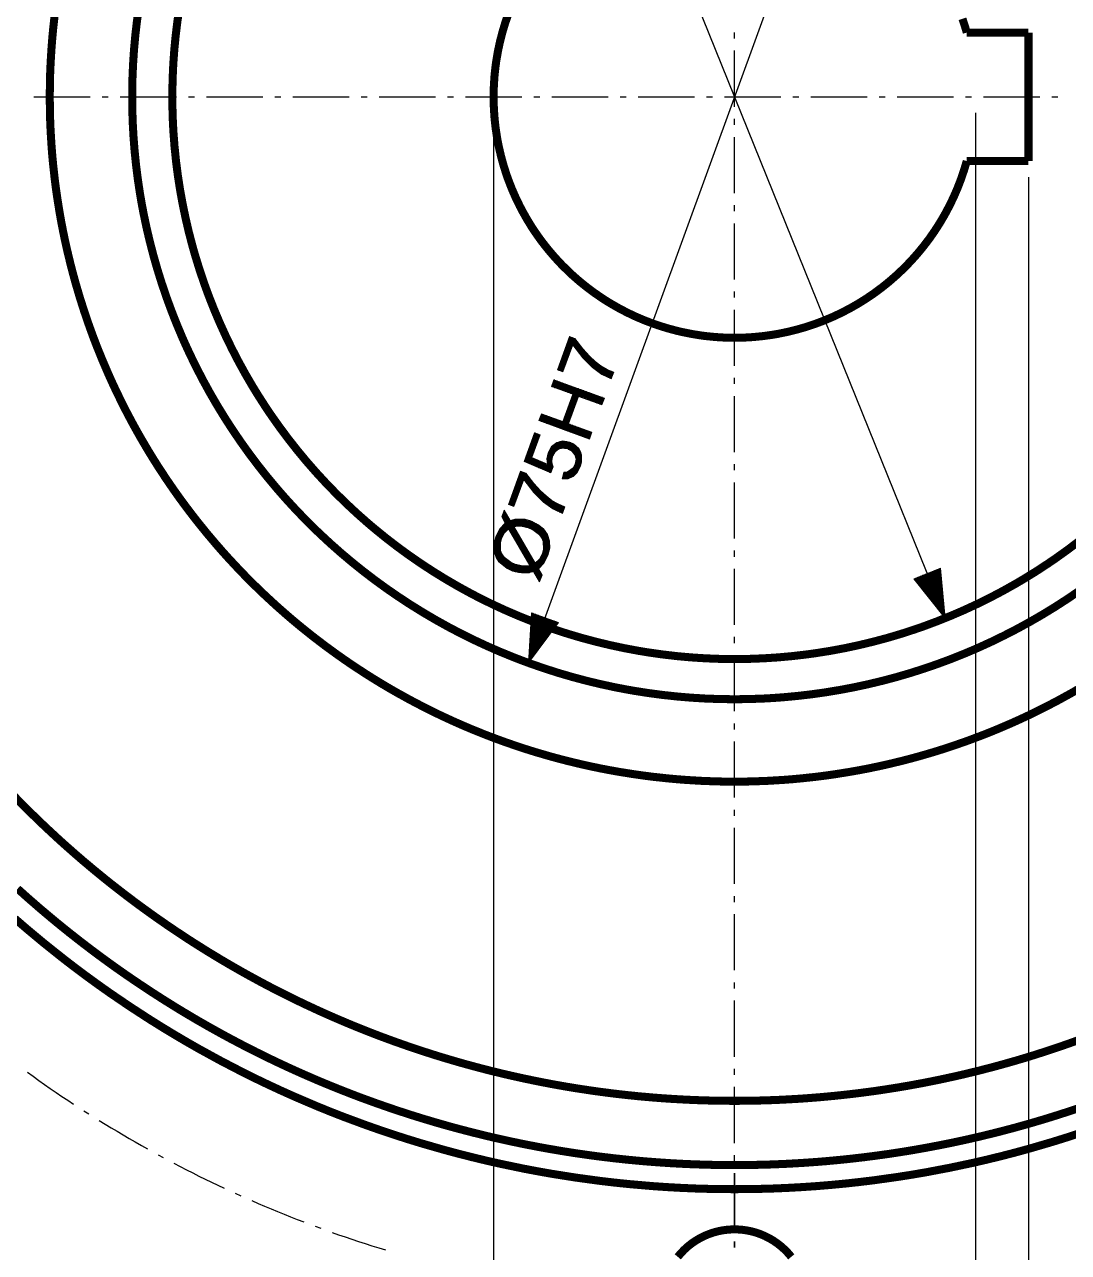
# Model space of a CAD drawing. Header units: millimetres. Extents: x 20 to 410, y 10 to 287.
# Drawn here: x 83.8 to 148.8, y 108.1 to 184.5 of the extents above; entities that cross this region are included whole.
import ezdxf

# ---------------------------------------------------------------- set-up
doc = ezdxf.new("R2010")
doc.units = ezdxf.units.MM
for name, color, linetype, lineweight in [('DUENN', 7, 'Continuous', 25), ('KANTEN', 7, 'Continuous', 50), ('MITTELLINIEN', 7, 'Continuous', 25), ('TEXT', 7, 'Continuous', 13)]:
    doc.layers.add(name, color=color, linetype=linetype, lineweight=lineweight)

msp = doc.modelspace()

# ---------------------------------------------------------------- linework, layer by layer
at = {"layer": 'DUENN', "lineweight": 13}
for p, q in [((140.751, 150.639), (140.825, 150.639)), ((139.164, 149.979), (140.886, 149.979)), ((139.213, 149.919), (140.891, 149.919)), ((139.261, 149.859), (140.897, 149.859)), ((139.266, 150.039), (140.88, 150.039)), ((139.414, 150.099), (140.875, 150.099)), ((139.563, 150.159), (140.869, 150.159)), ((139.711, 150.219), (140.864, 150.219)), ((139.86, 150.279), (140.858, 150.279)), ((140.008, 150.339), (140.852, 150.339)), ((140.157, 150.399), (140.847, 150.399)), ((140.305, 150.459), (140.841, 150.459)), ((140.454, 150.519), (140.836, 150.519)), ((140.602, 150.579), (140.83, 150.579)), ((139.309, 149.799), (140.902, 149.799)), ((139.357, 149.739), (140.908, 149.739)), ((139.405, 149.679), (140.914, 149.679)), ((139.453, 149.619), (140.919, 149.619)), ((139.501, 149.559), (140.925, 149.559)), ((139.549, 149.499), (140.93, 149.499)), ((139.597, 149.439), (140.936, 149.439)), ((139.645, 149.379), (140.941, 149.379)), ((139.693, 149.319), (140.947, 149.319)), ((139.741, 149.259), (140.953, 149.259)), ((139.789, 149.199), (140.958, 149.199)), ((139.837, 149.139), (140.964, 149.139)), ((139.886, 149.079), (140.969, 149.079)), ((139.934, 149.019), (140.975, 149.019)), ((139.982, 148.959), (140.98, 148.959)), ((140.03, 148.899), (140.986, 148.899)), ((140.078, 148.839), (140.992, 148.839)), ((140.126, 148.779), (140.997, 148.779)), ((140.174, 148.719), (141.003, 148.719)), ((140.222, 148.659), (141.008, 148.659)), ((140.27, 148.599), (141.014, 148.599)), ((140.318, 148.539), (141.019, 148.539)), ((140.366, 148.479), (141.025, 148.479)), ((140.414, 148.419), (141.031, 148.419)), ((140.462, 148.359), (141.036, 148.359)), ((140.51, 148.299), (141.042, 148.299)), ((115.335, 147.552), (116.28, 147.552)), ((115.339, 147.612), (116.115, 147.612)), ((115.342, 147.672), (115.95, 147.672)), ((115.346, 147.732), (115.786, 147.732)), ((115.349, 147.792), (115.621, 147.792)), ((115.352, 147.852), (115.456, 147.852)), ((140.558, 148.239), (141.047, 148.239)), ((140.607, 148.179), (141.053, 148.179)), ((140.655, 148.119), (141.058, 148.119)), ((140.703, 148.059), (141.064, 148.059)), ((140.751, 147.999), (141.069, 147.999)), ((140.799, 147.939), (141.075, 147.939)), ((140.847, 147.879), (141.081, 147.879)), ((140.895, 147.819), (141.086, 147.819)), ((140.943, 147.759), (141.092, 147.759)), ((140.991, 147.699), (141.097, 147.699)), ((141.039, 147.639), (141.103, 147.639)), ((141.087, 147.579), (141.108, 147.579)), ((115.29, 146.772), (116.672, 146.772)), ((115.294, 146.832), (116.717, 146.832)), ((115.297, 146.892), (116.762, 146.892)), ((115.301, 146.952), (116.807, 146.952)), ((115.304, 147.012), (116.851, 147.012)), ((115.307, 147.072), (116.896, 147.072)), ((115.311, 147.132), (116.941, 147.132)), ((115.314, 147.192), (116.985, 147.192)), ((115.318, 147.252), (117.03, 147.252)), ((115.321, 147.312), (116.94, 147.312)), ((115.325, 147.372), (116.775, 147.372)), ((115.328, 147.432), (116.61, 147.432)), ((115.332, 147.492), (116.445, 147.492)), ((115.249, 146.052), (116.136, 146.052)), ((115.252, 146.112), (116.18, 146.112)), ((115.256, 146.172), (116.225, 146.172)), ((115.259, 146.232), (116.27, 146.232)), ((115.262, 146.292), (116.315, 146.292)), ((115.266, 146.352), (116.359, 146.352)), ((115.269, 146.412), (116.404, 146.412)), ((115.273, 146.472), (116.449, 146.472)), ((115.276, 146.532), (116.494, 146.532)), ((115.28, 146.592), (116.538, 146.592)), ((115.283, 146.652), (116.583, 146.652)), ((115.287, 146.712), (116.628, 146.712)), ((115.204, 145.272), (115.554, 145.272)), ((115.207, 145.332), (115.599, 145.332)), ((115.211, 145.392), (115.644, 145.392)), ((115.214, 145.452), (115.689, 145.452)), ((115.217, 145.512), (115.733, 145.512)), ((115.221, 145.572), (115.778, 145.572)), ((115.224, 145.632), (115.823, 145.632)), ((115.228, 145.692), (115.867, 145.692)), ((115.231, 145.752), (115.912, 145.752)), ((115.235, 145.812), (115.957, 145.812)), ((115.238, 145.872), (116.002, 145.872)), ((115.242, 145.932), (116.046, 145.932)), ((115.245, 145.992), (116.091, 145.992)), ((115.176, 144.792), (115.197, 144.792)), ((115.179, 144.852), (115.241, 144.852)), ((115.183, 144.912), (115.286, 144.912)), ((115.186, 144.972), (115.331, 144.972)), ((115.19, 145.032), (115.375, 145.032)), ((115.193, 145.092), (115.42, 145.092)), ((115.197, 145.152), (115.465, 145.152)), ((115.2, 145.212), (115.51, 145.212))]:
    msp.add_line(p, q, dxfattribs=at)
at = {"layer": 'DUENN', "lineweight": 25}
for points in [[(140.826, 215.238), (115.174, 144.762)], [(114.889, 212.451), (141.111, 147.549)], [(113, 179), (113, 74)], [(113, 179), (113, 67)], [(143, 179), (143, 74)], [(146.3, 175), (146.3, 67)]]:
    msp.add_lwpolyline(points, dxfattribs=at)
at = {"layer": 'DUENN', "lineweight": 13}
for points in [[(141.111, 147.549), (139.153, 149.993), (140.822, 150.667), (141.111, 147.549)], [(115.174, 144.762), (115.355, 147.888), (117.046, 147.273), (115.174, 144.762)]]:
    msp.add_lwpolyline(points, close=True, dxfattribs=at)
at = {"layer": 'KANTEN', "lineweight": 50, "const_width": 0.5}
for points in [[(90.922, 185.607), (90.798, 184.715), (90.695, 183.82), (90.614, 182.924), (90.555, 182.025), (90.517, 181.125), (90.501, 180.225), (90.506, 179.325), (90.533, 178.425), (90.582, 177.526), (90.652, 176.628), (90.744, 175.732), (90.857, 174.839), (90.991, 173.948), (91.093, 173.357), (91.204, 172.767), (91.388, 171.886), (91.594, 171.009), (91.82, 170.137), (92.067, 169.272), (92.335, 168.412), (92.624, 167.559), (92.933, 166.713), (93.262, 165.875), (93.611, 165.045), (93.855, 164.496), (94.107, 163.952), (94.503, 163.143), (94.917, 162.343), (95.35, 161.554), (95.803, 160.775), (96.274, 160.008), (96.763, 159.252), (97.27, 158.508), (97.795, 157.776), (98.337, 157.058), (98.896, 156.352), (99.473, 155.66), (100.065, 154.982), (100.674, 154.319), (101.298, 153.67), (101.723, 153.246), (102.155, 152.829), (102.815, 152.216), (103.489, 151.619), (104.178, 151.039), (104.88, 150.475), (105.595, 149.929), (106.324, 149.399), (107.065, 148.888), (107.818, 148.394), (108.583, 147.919), (109.358, 147.462), (110.145, 147.023), (110.942, 146.604), (111.749, 146.204), (112.565, 145.824), (113.39, 145.463), (114.223, 145.122), (114.783, 144.906), (115.347, 144.699), (116.198, 144.406), (117.056, 144.132), (117.92, 143.88), (118.79, 143.648), (119.666, 143.438), (120.546, 143.248), (121.135, 143.134), (121.726, 143.028), (122.616, 142.889), (123.509, 142.77), (124.404, 142.673), (125.301, 142.597), (126.2, 142.543), (127.1, 142.511), (128, 142.5), (128.9, 142.511), (129.8, 142.543), (130.4, 142.577), (130.998, 142.62), (131.895, 142.703), (132.789, 142.807), (133.681, 142.933), (134.569, 143.08), (135.454, 143.248), (136.334, 143.438), (137.21, 143.648), (138.08, 143.88), (138.944, 144.132), (139.802, 144.406), (140.653, 144.699), (141.497, 145.013), (142.333, 145.347), (143.161, 145.701), (143.98, 146.075), (144.79, 146.469), (145.59, 146.882), (146.381, 147.314), (147.16, 147.764), (147.929, 148.234), (148.685, 148.721), (149.431, 149.227)], [(93.451, 185.601), (93.318, 184.711), (93.209, 183.818), (93.122, 182.922), (93.059, 182.024), (93.018, 181.125), (93.001, 180.225), (93.007, 179.325), (93.035, 178.425), (93.068, 177.826), (93.135, 176.929), (93.226, 176.033), (93.339, 175.14), (93.475, 174.251), (93.635, 173.365), (93.817, 172.484), (94.021, 171.607), (94.248, 170.736), (94.412, 170.159), (94.676, 169.299), (94.962, 168.445), (95.27, 167.6), (95.6, 166.762), (95.951, 165.933), (96.323, 165.114), (96.717, 164.304), (97.131, 163.505), (97.565, 162.717), (98.019, 161.94), (98.333, 161.429), (98.821, 160.672), (99.156, 160.175), (99.676, 159.44), (100.214, 158.718), (100.77, 158.011), (101.344, 157.318), (101.936, 156.64), (102.546, 155.978), (103.172, 155.331), (103.814, 154.701), (104.473, 154.087), (105.147, 153.491), (105.605, 153.103), (106.304, 152.536), (107.017, 151.987), (107.744, 151.457), (108.485, 150.946), (109.238, 150.453), (110.004, 149.981), (110.782, 149.528), (111.571, 149.095), (112.104, 148.818), (112.911, 148.42), (113.728, 148.042), (114.554, 147.686), (115.389, 147.351), (116.233, 147.037), (117.085, 146.746), (117.656, 146.563), (118.519, 146.308), (119.389, 146.076), (120.264, 145.866), (121.144, 145.678), (122.029, 145.513), (122.621, 145.416), (123.512, 145.289), (124.406, 145.185), (125.303, 145.104), (126.201, 145.046), (127.1, 145.012), (128, 145), (128.9, 145.012), (129.799, 145.046), (130.697, 145.104), (131.594, 145.185), (132.488, 145.289), (133.082, 145.371), (133.971, 145.513), (134.856, 145.678), (135.736, 145.866), (136.611, 146.076), (137.481, 146.308), (138.344, 146.563), (139.2, 146.84), (139.767, 147.037), (140.611, 147.351), (141.446, 147.686), (142.272, 148.042), (143.089, 148.42), (143.896, 148.818), (144.693, 149.237), (145.478, 149.677), (145.996, 149.981), (146.762, 150.453), (147.515, 150.946), (148.01, 151.284), (148.742, 151.808), (149.46, 152.351)], [(85.675, 185.093), (85.577, 184.197), (85.522, 183.599), (85.476, 183), (85.422, 182.101), (85.396, 181.501), (85.38, 180.901), (85.37, 180), (85.38, 179.099), (85.396, 178.499), (85.422, 177.899), (85.476, 177), (85.522, 176.401), (85.577, 175.803), (85.675, 174.907), (85.751, 174.312), (85.836, 173.717), (85.978, 172.827), (86.083, 172.236), (86.196, 171.646), (86.318, 171.058), (86.448, 170.472), (86.659, 169.596), (86.81, 169.015), (86.968, 168.436), (87.222, 167.571), (87.494, 166.712), (87.685, 166.143), (87.884, 165.577), (88.091, 165.013), (88.306, 164.452), (88.644, 163.617), (88.999, 162.789), (89.245, 162.241), (89.499, 161.697), (89.894, 160.888), (90.167, 160.353), (90.448, 159.822), (90.736, 159.295), (91.031, 158.772), (91.488, 157.995), (91.802, 157.483), (92.123, 156.975), (92.617, 156.222), (93.127, 155.48), (93.476, 154.991), (93.832, 154.507), (94.195, 154.029), (94.564, 153.555), (95.13, 152.854), (95.711, 152.166), (96.106, 151.714), (96.508, 151.267), (97.122, 150.608), (97.539, 150.176), (97.962, 149.75), (98.392, 149.33), (98.827, 148.916), (99.49, 148.306), (100.166, 147.711), (100.624, 147.322), (101.087, 146.94), (101.791, 146.378), (102.507, 145.832), (103.235, 145.301), (103.726, 144.956), (104.222, 144.617), (104.975, 144.123), (105.483, 143.802), (105.995, 143.488), (106.512, 143.182), (107.033, 142.883), (107.822, 142.448), (108.62, 142.03), (109.156, 141.761), (109.697, 141.499), (110.515, 141.121), (111.064, 140.879), (111.617, 140.644), (112.452, 140.306), (113.013, 140.091), (113.577, 139.884), (114.427, 139.588), (114.998, 139.401), (115.571, 139.222), (116.436, 138.968), (117.015, 138.81), (117.596, 138.659), (118.472, 138.448), (119.058, 138.318), (119.646, 138.196), (120.236, 138.083), (120.827, 137.978), (121.717, 137.836), (122.312, 137.751), (122.907, 137.675), (123.803, 137.577), (124.401, 137.522), (125, 137.476), (125.899, 137.422), (126.799, 137.387), (127.399, 137.374), (128, 137.37), (128.601, 137.374), (129.201, 137.387), (130.101, 137.422), (131, 137.476), (131.599, 137.522), (132.197, 137.577), (133.093, 137.675), (133.688, 137.751), (134.283, 137.836), (135.173, 137.978), (135.764, 138.083), (136.354, 138.196), (136.942, 138.318), (137.528, 138.448), (138.404, 138.659), (138.985, 138.81), (139.564, 138.968), (140.429, 139.222), (141.002, 139.401), (141.573, 139.588), (142.423, 139.884), (143.268, 140.198), (143.827, 140.417), (144.383, 140.644), (145.211, 140.999), (145.759, 141.245), (146.303, 141.499), (146.844, 141.761), (147.38, 142.03), (148.178, 142.448), (148.967, 142.883), (149.488, 143.182)], [(113.911, 185.147), (113.716, 184.579), (113.544, 184.004), (113.396, 183.423), (113.27, 182.835), (113.169, 182.244), (113.127, 181.947), (113.061, 181.35), (113.019, 180.751), (113.001, 180.151), (113.001, 179.851), (113.019, 179.251), (113.061, 178.652), (113.127, 178.055), (113.216, 177.462), (113.27, 177.167), (113.33, 176.872), (113.467, 176.288), (113.627, 175.709), (113.81, 175.138), (113.91, 174.855), (114.127, 174.295), (114.367, 173.745), (114.628, 173.204), (114.766, 172.938), (115.06, 172.414), (115.373, 171.902), (115.538, 171.651), (115.882, 171.159), (116.061, 170.919), (116.434, 170.448), (116.826, 169.993), (117.235, 169.554), (117.662, 169.132), (117.881, 168.927), (118.332, 168.531), (118.799, 168.153), (119.28, 167.795), (119.776, 167.456), (120.028, 167.294), (120.284, 167.137), (120.805, 166.838), (121.337, 166.561), (121.88, 166.305), (122.433, 166.071), (122.995, 165.86), (123.279, 165.762), (123.852, 165.585), (124.433, 165.43), (124.725, 165.362), (125.313, 165.243), (125.906, 165.147), (126.203, 165.108), (126.801, 165.048), (127.4, 165.012), (128, 165)], [(142.457, 184), (142.374, 184.288), (142.191, 184.86)], [(142.457, 184), (144.378, 184), (146.3, 184)], [(146.3, 184), (146.3, 180), (146.3, 176)], [(128, 165), (128.6, 165.012), (129.2, 165.048), (129.797, 165.108), (130.391, 165.192), (130.687, 165.243), (131.276, 165.362), (131.859, 165.505), (132.436, 165.671), (133.006, 165.86), (133.567, 166.071), (134.12, 166.305), (134.663, 166.561), (135.196, 166.839), (135.717, 167.137), (136.225, 167.456), (136.721, 167.795), (137.202, 168.154), (137.669, 168.532), (138.12, 168.928), (138.555, 169.342), (138.973, 169.773), (139.373, 170.22), (139.755, 170.683), (140.119, 171.161), (140.463, 171.653), (140.787, 172.158), (141.09, 172.676), (141.373, 173.206), (141.634, 173.746), (141.874, 174.297), (142.091, 174.857), (142.285, 175.425), (142.457, 176)], [(142.457, 176), (144.378, 176), (146.3, 176)], [(83.069, 136.555), (83.7, 135.912), (84.125, 135.489), (84.771, 134.861), (85.207, 134.448), (85.868, 133.836), (86.313, 133.433), (86.989, 132.837), (87.444, 132.445), (88.133, 131.866), (88.831, 131.296), (89.301, 130.922), (90.012, 130.37), (90.731, 129.827), (91.215, 129.472), (91.947, 128.947), (92.686, 128.433), (93.183, 128.096), (93.935, 127.599), (94.44, 127.275), (95.203, 126.796), (95.973, 126.329), (96.49, 126.024), (97.271, 125.576), (97.796, 125.283), (98.587, 124.853), (99.119, 124.573), (99.92, 124.163), (100.728, 123.764), (101.269, 123.505), (102.086, 123.125), (102.634, 122.879), (103.184, 122.638), (104.013, 122.286), (104.569, 122.059), (105.406, 121.727), (105.967, 121.512), (106.812, 121.201), (107.661, 120.902), (108.515, 120.615), (109.373, 120.34), (109.947, 120.164), (110.811, 119.91), (111.389, 119.748), (112.259, 119.515), (112.841, 119.366), (113.716, 119.154), (114.302, 119.02), (114.888, 118.891), (115.77, 118.708), (116.655, 118.538), (117.541, 118.381), (118.134, 118.284), (119.024, 118.148), (119.619, 118.064), (120.512, 117.95), (121.109, 117.881), (122.005, 117.788), (122.902, 117.708), (123.5, 117.662), (124.1, 117.622), (124.999, 117.572), (125.599, 117.546), (126.499, 117.518), (127.4, 117.503), (128, 117.5), (128.6, 117.503), (129.501, 117.518), (130.401, 117.546), (131.001, 117.572), (131.9, 117.622), (132.5, 117.662), (133.397, 117.733), (134.294, 117.818), (135.19, 117.915), (135.786, 117.987), (136.678, 118.105), (137.273, 118.192), (138.162, 118.332), (138.754, 118.432), (139.641, 118.594), (140.23, 118.708), (140.818, 118.829), (141.698, 119.02), (142.284, 119.154), (143.159, 119.366), (144.031, 119.591), (144.611, 119.748), (145.477, 119.993), (146.053, 120.164), (146.627, 120.34), (147.485, 120.615), (148.339, 120.902), (148.905, 121.1), (149.752, 121.407)], [(83.369, 130.702), (84.041, 130.102), (84.72, 129.511), (85.408, 128.93), (85.871, 128.547), (86.571, 127.981), (87.28, 127.425), (87.995, 126.879), (88.476, 126.52), (89.204, 125.989), (89.693, 125.641), (90.186, 125.298), (90.93, 124.791), (91.681, 124.294), (92.439, 123.807), (93.203, 123.331), (93.716, 123.019), (94.49, 122.56), (95.271, 122.111), (96.058, 121.674), (96.586, 121.388), (97.383, 120.968), (98.185, 120.558), (98.722, 120.292), (99.534, 119.901), (100.35, 119.521), (101.172, 119.152), (101.998, 118.794), (102.552, 118.562), (103.386, 118.223), (104.225, 117.895), (104.786, 117.683), (105.632, 117.375), (106.482, 117.078), (107.051, 116.886), (107.908, 116.608), (108.481, 116.429), (109.343, 116.171), (110.209, 115.924), (110.789, 115.766), (111.66, 115.539), (112.534, 115.323), (113.119, 115.186), (113.998, 114.991), (114.879, 114.807), (115.763, 114.636), (116.354, 114.528), (117.241, 114.376), (118.131, 114.236), (119.022, 114.109), (119.618, 114.03), (120.512, 113.923), (121.407, 113.828), (122.304, 113.744), (123.202, 113.673), (124.1, 113.614), (124.7, 113.582), (125.299, 113.555), (126.199, 113.524), (127.1, 113.506), (128, 113.5), (128.9, 113.506), (129.801, 113.524), (130.401, 113.543), (131.3, 113.582), (132.2, 113.633), (133.098, 113.696), (133.696, 113.744), (134.593, 113.828), (135.19, 113.89), (136.084, 113.993), (136.68, 114.069), (137.572, 114.192), (138.462, 114.328), (139.055, 114.425), (139.942, 114.581), (140.826, 114.749), (141.415, 114.867), (142.296, 115.055), (143.174, 115.254), (144.049, 115.466), (144.631, 115.613), (145.501, 115.844), (146.368, 116.087), (147.232, 116.342), (147.806, 116.518), (148.664, 116.792), (149.518, 117.078)], [(83.202, 128.842), (83.883, 128.253), (85.035, 127.293), (86.209, 126.358), (86.922, 125.809), (87.643, 125.27), (88.371, 124.741), (89.106, 124.221), (90.346, 123.377), (91.604, 122.56), (92.368, 122.083), (93.138, 121.617), (93.913, 121.16), (94.695, 120.714), (96.011, 119.994), (97.343, 119.303), (98.149, 118.902), (98.96, 118.513), (99.777, 118.134), (100.598, 117.766), (101.978, 117.176), (102.811, 116.837), (103.65, 116.509), (105.056, 115.988), (105.906, 115.69), (106.759, 115.403), (107.616, 115.127), (108.476, 114.863), (109.918, 114.448), (110.787, 114.215), (111.659, 113.993), (112.534, 113.782), (113.412, 113.583), (114.881, 113.277), (115.765, 113.11), (116.652, 112.954), (118.134, 112.72), (119.62, 112.518), (120.514, 112.413), (121.409, 112.32), (122.904, 112.191), (123.802, 112.13), (124.701, 112.08), (125.6, 112.042), (126.5, 112.017), (128, 112), (129.5, 112.017), (130.4, 112.042), (131.299, 112.08), (132.198, 112.13), (133.096, 112.191), (133.993, 112.265), (134.889, 112.35), (135.784, 112.447), (136.677, 112.556), (138.163, 112.764), (139.052, 112.904), (139.939, 113.056), (141.413, 113.336), (142.881, 113.648), (143.758, 113.851), (144.632, 114.065), (145.503, 114.291), (146.371, 114.529), (147.811, 114.95), (148.67, 115.218), (149.526, 115.497)], [(131.532, 107.789), (131.337, 108.019), (131.128, 108.235), (130.905, 108.436), (130.669, 108.623), (130.421, 108.793), (130.163, 108.946), (129.894, 109.082), (129.617, 109.199), (129.333, 109.298), (129.043, 109.377), (128.748, 109.437), (128.45, 109.477), (128.15, 109.497), (127.85, 109.497), (127.55, 109.477), (127.252, 109.437), (126.957, 109.377), (126.667, 109.298), (126.383, 109.199), (126.106, 109.082), (125.837, 108.946), (125.579, 108.793), (125.331, 108.623), (125.095, 108.436), (124.872, 108.235), (124.663, 108.019), (124.468, 107.789)]]:
    msp.add_lwpolyline(points, dxfattribs=at)
at = {"layer": 'MITTELLINIEN', "lineweight": 25}
for points in [[(128, 183.625), (128, 184)], [(128, 179.375), (128, 179.812), (128, 180.25), (128, 180.688), (128, 181.125), (128, 181.562), (128, 182), (128, 182.438), (128, 182.875)], [(84.375, 180), (84.812, 180), (85.25, 180), (85.688, 180), (86.125, 180), (86.562, 180), (87, 180), (87.438, 180), (87.875, 180)], [(88.625, 180), (89, 180)], [(89.75, 180), (90.188, 180), (90.625, 180), (91.062, 180), (91.5, 180), (91.938, 180), (92.375, 180), (92.812, 180), (93.25, 180)], [(94, 180), (94.375, 180)], [(95.125, 180), (95.562, 180), (96, 180), (96.438, 180), (96.875, 180), (97.312, 180), (97.75, 180), (98.188, 180), (98.625, 180)], [(99.375, 180), (99.75, 180)], [(100.5, 180), (100.938, 180), (101.375, 180), (101.812, 180), (102.25, 180), (102.688, 180), (103.125, 180), (103.562, 180), (104, 180)], [(104.75, 180), (105.125, 180)], [(105.875, 180), (106.312, 180), (106.75, 180), (107.188, 180), (107.625, 180), (108.062, 180), (108.5, 180), (108.938, 180), (109.375, 180)], [(110.125, 180), (110.5, 180)], [(111.25, 180), (111.688, 180), (112.125, 180), (112.562, 180), (113, 180), (113.438, 180), (113.875, 180), (114.312, 180), (114.75, 180)], [(115.5, 180), (115.875, 180)], [(116.625, 180), (117.062, 180), (117.5, 180), (117.938, 180), (118.375, 180), (118.812, 180), (119.25, 180), (119.688, 180), (120.125, 180)], [(120.875, 180), (121.25, 180)], [(122, 180), (122.438, 180), (122.875, 180), (123.312, 180), (123.75, 180), (124.188, 180), (124.625, 180), (125.062, 180), (125.5, 180)], [(126.25, 180), (126.625, 180)], [(127.375, 180), (127.812, 180), (128.25, 180), (128.688, 180), (129.125, 180), (129.562, 180), (130, 180), (130.438, 180), (130.875, 180)], [(131.625, 180), (132, 180)], [(132.75, 180), (133.188, 180), (133.625, 180), (134.062, 180), (134.5, 180), (134.938, 180), (135.375, 180), (135.812, 180), (136.25, 180)], [(137, 180), (137.375, 180)], [(138.125, 180), (138.562, 180), (139, 180), (139.438, 180), (139.875, 180), (140.312, 180), (140.75, 180), (141.188, 180), (141.625, 180)], [(142.375, 180), (142.75, 180)], [(143.5, 180), (143.938, 180), (144.375, 180), (144.812, 180), (145.25, 180), (145.688, 180), (146.125, 180), (146.562, 180), (147, 180)], [(147.75, 180), (148.125, 180)], [(128, 178.25), (128, 178.625)], [(128, 174), (128, 174.438), (128, 174.875), (128, 175.312), (128, 175.75), (128, 176.188), (128, 176.625), (128, 177.062), (128, 177.5)], [(128, 172.875), (128, 173.25)], [(128, 168.625), (128, 169.062), (128, 169.5), (128, 169.938), (128, 170.375), (128, 170.812), (128, 171.25), (128, 171.688), (128, 172.125)], [(128, 167.5), (128, 167.875)], [(128, 163.25), (128, 163.688), (128, 164.125), (128, 164.562), (128, 165), (128, 165.438), (128, 165.875), (128, 166.312), (128, 166.75)], [(128, 162.125), (128, 162.5)], [(128, 157.875), (128, 158.312), (128, 158.75), (128, 159.188), (128, 159.625), (128, 160.062), (128, 160.5), (128, 160.938), (128, 161.375)], [(128, 156.75), (128, 157.125)], [(128, 152.5), (128, 152.938), (128, 153.375), (128, 153.812), (128, 154.25), (128, 154.688), (128, 155.125), (128, 155.562), (128, 156)], [(128, 151.375), (128, 151.75)], [(128, 147.125), (128, 147.562), (128, 148), (128, 148.438), (128, 148.875), (128, 149.312), (128, 149.75), (128, 150.188), (128, 150.625)], [(128, 146), (128, 146.375)], [(128, 141.75), (128, 142.188), (128, 142.625), (128, 143.062), (128, 143.5), (128, 143.938), (128, 144.375), (128, 144.812), (128, 145.25)], [(128, 140.625), (128, 141)], [(128, 136.375), (128, 136.812), (128, 137.25), (128, 137.688), (128, 138.125), (128, 138.562), (128, 139), (128, 139.438), (128, 139.875)], [(128, 135.25), (128, 135.625)], [(128, 131), (128, 131.438), (128, 131.875), (128, 132.312), (128, 132.75), (128, 133.188), (128, 133.625), (128, 134.062), (128, 134.5)], [(128, 129.875), (128, 130.25)], [(128, 125.625), (128, 126.062), (128, 126.5), (128, 126.938), (128, 127.375), (128, 127.812), (128, 128.25), (128, 128.688), (128, 129.125)], [(128, 124.5), (128, 124.875)], [(128, 120.25), (128, 120.688), (128, 121.125), (128, 121.562), (128, 122), (128, 122.438), (128, 122.875), (128, 123.312), (128, 123.75)], [(83.976, 119.283), (84.331, 119.026), (84.687, 118.772), (85.046, 118.522), (85.404, 118.271), (85.766, 118.024), (86.128, 117.779), (86.491, 117.534), (86.857, 117.295)], [(128, 119.125), (128, 119.5)], [(128, 114.875), (128, 115.312), (128, 115.75), (128, 116.188), (128, 116.625), (128, 117.062), (128, 117.5), (128, 117.938), (128, 118.375)], [(87.485, 116.885), (87.802, 116.685)], [(88.436, 116.285), (88.809, 116.056), (89.183, 115.829), (89.557, 115.602), (89.934, 115.381), (90.312, 115.159), (90.69, 114.94), (91.071, 114.724), (91.452, 114.509)], [(92.109, 114.148), (92.438, 113.968)], [(128, 113.75), (128, 114.125)], [(93.101, 113.617), (93.488, 113.413), (93.878, 113.214), (94.268, 113.016), (94.658, 112.819), (95.052, 112.627), (95.445, 112.436), (95.839, 112.246), (96.236, 112.061)], [(128, 109.5), (128, 109.938), (128, 110.375), (128, 110.812), (128, 111.25), (128, 111.688), (128, 112.125), (128, 112.562), (128, 113)], [(128, 113), (128, 112.5), (128, 112), (128, 111.5), (128, 111), (128, 110.5), (128, 110), (128, 109.5)], [(96.916, 111.746), (97.258, 111.592)], [(97.943, 111.287), (98.345, 111.114), (98.747, 110.942), (99.151, 110.772), (99.555, 110.606), (99.96, 110.44), (100.367, 110.278), (100.774, 110.118), (101.181, 109.959)], [(101.884, 109.696), (102.235, 109.565)], [(102.941, 109.312), (103.353, 109.165), (103.768, 109.025), (104.182, 108.884), (104.597, 108.746), (105.013, 108.612), (105.43, 108.478), (105.848, 108.348), (106.266, 108.22)], [(128, 108.375), (128, 108.75)], [(128, 108.75), (128, 108.375)]]:
    msp.add_lwpolyline(points, dxfattribs=at)
at = {"layer": 'TEXT', "lineweight": 13}
for p, q in [((117.47, 164.355), (117.856, 164.355)), ((117.492, 164.415), (117.878, 164.415)), ((117.513, 164.475), (117.9, 164.475)), ((117.535, 164.535), (117.922, 164.535)), ((117.557, 164.595), (118.341, 164.595)), ((117.579, 164.655), (118.295, 164.655)), ((117.601, 164.715), (118.248, 164.715)), ((117.623, 164.775), (118.201, 164.775)), ((117.645, 164.835), (118.154, 164.835)), ((117.666, 164.895), (118.107, 164.895)), ((117.688, 164.955), (118.061, 164.955)), ((117.71, 165.015), (117.903, 165.015)), ((117.732, 165.075), (117.738, 165.075)), ((117.955, 164.535), (118.388, 164.535)), ((118.002, 164.475), (118.435, 164.475)), ((118.049, 164.415), (118.482, 164.415)), ((118.096, 164.355), (118.528, 164.355)), ((117.208, 163.635), (117.594, 163.635)), ((117.23, 163.695), (117.616, 163.695)), ((117.251, 163.755), (117.638, 163.755)), ((117.273, 163.815), (117.66, 163.815)), ((117.295, 163.875), (117.681, 163.875)), ((117.317, 163.935), (117.703, 163.935)), ((117.339, 163.995), (117.725, 163.995)), ((117.361, 164.055), (117.747, 164.055)), ((117.382, 164.115), (117.769, 164.115)), ((117.404, 164.175), (117.791, 164.175)), ((117.426, 164.235), (117.812, 164.235)), ((117.448, 164.295), (117.834, 164.295)), ((118.142, 164.295), (118.577, 164.295)), ((118.189, 164.235), (118.63, 164.235)), ((118.236, 164.175), (118.683, 164.175)), ((118.282, 164.115), (118.736, 164.115)), ((118.329, 164.055), (118.789, 164.055)), ((118.376, 163.995), (118.842, 163.995)), ((118.423, 163.935), (118.895, 163.935)), ((118.469, 163.875), (118.948, 163.875)), ((118.516, 163.815), (119.01, 163.815)), ((118.563, 163.755), (119.075, 163.755)), ((118.622, 163.695), (119.14, 163.695)), ((118.681, 163.635), (119.205, 163.635)), ((116.989, 163.035), (117.376, 163.035)), ((117.011, 163.095), (117.398, 163.095)), ((117.033, 163.155), (117.419, 163.155)), ((117.045, 162.975), (117.354, 162.975)), ((117.055, 163.215), (117.441, 163.215)), ((117.077, 163.275), (117.463, 163.275)), ((117.099, 163.335), (117.485, 163.335)), ((117.12, 163.395), (117.507, 163.395)), ((117.142, 163.455), (117.529, 163.455)), ((117.164, 163.515), (117.55, 163.515)), ((117.186, 163.575), (117.572, 163.575)), ((117.21, 162.915), (117.332, 162.915)), ((118.74, 163.575), (119.27, 163.575)), ((118.799, 163.515), (119.339, 163.515)), ((118.858, 163.455), (119.419, 163.455)), ((118.917, 163.395), (119.499, 163.395)), ((118.976, 163.335), (119.579, 163.335)), ((119.035, 163.275), (119.659, 163.275)), ((119.094, 163.215), (119.757, 163.215)), ((119.153, 163.155), (119.86, 163.155)), ((119.234, 163.095), (119.963, 163.095)), ((119.315, 163.035), (120.066, 163.035)), ((119.396, 162.975), (120.205, 162.975)), ((119.478, 162.915), (120.345, 162.915)), ((119.559, 162.855), (120.483, 162.855)), ((116.64, 162.075), (117.63, 162.075)), ((116.662, 162.135), (117.465, 162.135)), ((116.684, 162.195), (117.3, 162.195)), ((116.705, 162.255), (117.136, 162.255)), ((116.727, 162.315), (116.971, 162.315)), ((116.749, 162.375), (116.806, 162.375)), ((119.641, 162.795), (120.461, 162.795)), ((119.722, 162.735), (120.439, 162.735)), ((119.839, 162.675), (120.417, 162.675)), ((119.962, 162.615), (120.395, 162.615)), ((120.086, 162.555), (120.374, 162.555)), ((120.21, 162.495), (120.352, 162.495)), ((116.618, 162.015), (117.795, 162.015)), ((116.634, 161.955), (117.96, 161.955)), ((116.799, 161.895), (118.125, 161.895)), ((116.964, 161.835), (118.29, 161.835)), ((117.129, 161.775), (118.454, 161.775)), ((117.293, 161.715), (118.619, 161.715)), ((117.458, 161.655), (118.784, 161.655)), ((117.623, 161.595), (118.949, 161.595)), ((117.788, 161.535), (119.114, 161.535)), ((117.861, 161.295), (118.265, 161.295)), ((117.883, 161.355), (119.608, 161.355)), ((117.905, 161.415), (119.444, 161.415)), ((117.927, 161.475), (119.279, 161.475)), ((118.447, 161.295), (119.773, 161.295)), ((117.599, 160.575), (118.003, 160.575)), ((117.621, 160.635), (118.025, 160.635)), ((117.643, 160.695), (118.047, 160.695)), ((117.665, 160.755), (118.069, 160.755)), ((117.686, 160.815), (118.091, 160.815)), ((117.708, 160.875), (118.112, 160.875)), ((117.73, 160.935), (118.134, 160.935)), ((117.752, 160.995), (118.156, 160.995)), ((117.774, 161.055), (118.178, 161.055)), ((117.796, 161.115), (118.2, 161.115)), ((117.817, 161.175), (118.222, 161.175)), ((117.839, 161.235), (118.243, 161.235)), ((118.612, 161.235), (119.893, 161.235)), ((118.777, 161.175), (119.871, 161.175)), ((118.942, 161.115), (119.849, 161.115)), ((119.107, 161.055), (119.828, 161.055)), ((119.272, 160.995), (119.806, 160.995)), ((119.437, 160.935), (119.784, 160.935)), ((119.601, 160.875), (119.762, 160.875)), ((115.832, 159.855), (117.116, 159.855)), ((115.854, 159.915), (116.951, 159.915)), ((115.876, 159.975), (116.786, 159.975)), ((115.897, 160.035), (116.622, 160.035)), ((115.919, 160.095), (116.457, 160.095)), ((115.941, 160.155), (116.292, 160.155)), ((115.955, 159.795), (117.281, 159.795)), ((115.963, 160.215), (116.127, 160.215)), ((117.315, 159.795), (117.719, 159.795)), ((117.337, 159.855), (117.741, 159.855)), ((117.359, 159.915), (117.763, 159.915)), ((117.381, 159.975), (117.785, 159.975)), ((117.402, 160.035), (117.807, 160.035)), ((117.424, 160.095), (117.828, 160.095)), ((117.446, 160.155), (117.85, 160.155)), ((117.468, 160.215), (117.872, 160.215)), ((117.49, 160.275), (117.894, 160.275)), ((117.512, 160.335), (117.916, 160.335)), ((117.534, 160.395), (117.938, 160.395)), ((117.555, 160.455), (117.96, 160.455)), ((117.577, 160.515), (117.981, 160.515)), ((115.526, 159.015), (115.766, 159.015)), ((115.548, 159.075), (115.602, 159.075)), ((116.12, 159.735), (117.697, 159.735)), ((116.285, 159.675), (117.676, 159.675)), ((116.45, 159.615), (117.776, 159.615)), ((116.615, 159.555), (117.94, 159.555)), ((116.779, 159.495), (118.105, 159.495)), ((116.944, 159.435), (118.27, 159.435)), ((117.109, 159.375), (118.435, 159.375)), ((117.274, 159.315), (118.6, 159.315)), ((117.439, 159.255), (118.765, 159.255)), ((117.604, 159.195), (118.929, 159.195)), ((117.769, 159.135), (119.094, 159.135)), ((117.933, 159.075), (119.107, 159.075)), ((118.098, 159.015), (119.085, 159.015)), ((115.242, 158.235), (115.629, 158.235)), ((115.264, 158.295), (115.651, 158.295)), ((115.286, 158.355), (115.672, 158.355)), ((115.308, 158.415), (115.694, 158.415)), ((115.33, 158.475), (115.716, 158.475)), ((115.351, 158.535), (115.738, 158.535)), ((115.373, 158.595), (115.76, 158.595)), ((115.395, 158.655), (115.782, 158.655)), ((115.417, 158.715), (115.803, 158.715)), ((115.439, 158.775), (115.825, 158.775)), ((115.461, 158.835), (115.847, 158.835)), ((115.483, 158.895), (115.869, 158.895)), ((115.504, 158.955), (115.891, 158.955)), ((116.607, 158.235), (118.161, 158.235)), ((116.682, 158.295), (118.091, 158.295)), ((116.76, 158.355), (118.021, 158.355)), ((116.837, 158.415), (117.936, 158.415)), ((116.915, 158.475), (117.805, 158.475)), ((117.132, 158.535), (117.569, 158.535)), ((118.263, 158.955), (119.063, 158.955)), ((118.428, 158.895), (119.041, 158.895)), ((118.593, 158.835), (119.02, 158.835)), ((118.758, 158.775), (118.998, 158.775)), ((118.922, 158.715), (118.976, 158.715)), ((114.98, 157.515), (115.454, 157.515)), ((115.002, 157.575), (115.388, 157.575)), ((115.024, 157.635), (115.41, 157.635)), ((115.046, 157.695), (115.432, 157.695)), ((115.068, 157.755), (115.454, 157.755)), ((115.089, 157.815), (115.476, 157.815)), ((115.111, 157.875), (115.498, 157.875)), ((115.133, 157.935), (115.519, 157.935)), ((115.155, 157.995), (115.541, 157.995)), ((115.177, 158.055), (115.563, 158.055)), ((115.199, 158.115), (115.585, 158.115)), ((115.22, 158.175), (115.607, 158.175)), ((116.319, 157.515), (116.651, 157.515)), ((116.332, 157.575), (116.668, 157.575)), ((116.344, 157.635), (116.684, 157.635)), ((116.357, 157.695), (116.715, 157.695)), ((116.37, 157.755), (116.749, 157.755)), ((116.383, 157.815), (116.782, 157.815)), ((116.405, 157.875), (116.816, 157.875)), ((116.439, 157.935), (116.869, 157.935)), ((116.473, 157.995), (116.947, 157.995)), ((116.506, 158.055), (117.025, 158.055)), ((116.54, 158.115), (117.225, 158.115)), ((116.573, 158.175), (118.231, 158.175)), ((117.424, 158.115), (118.301, 158.115)), ((117.65, 158.055), (118.339, 158.055)), ((117.76, 157.995), (118.374, 157.995)), ((117.87, 157.935), (118.409, 157.935)), ((117.928, 157.875), (118.431, 157.875)), ((117.977, 157.815), (118.45, 157.815)), ((118.026, 157.755), (118.469, 157.755)), ((118.07, 157.695), (118.481, 157.695)), ((118.084, 157.635), (118.48, 157.635)), ((118.099, 157.575), (118.48, 157.575)), ((118.114, 157.515), (118.479, 157.515)), ((114.915, 157.335), (115.868, 157.335)), ((114.937, 157.395), (115.73, 157.395)), ((114.958, 157.455), (115.592, 157.455)), ((114.975, 157.275), (116.006, 157.275)), ((115.112, 157.215), (116.144, 157.215)), ((115.25, 157.155), (116.282, 157.155)), ((115.387, 157.095), (116.664, 157.095)), ((115.525, 157.035), (116.682, 157.035)), ((115.663, 156.975), (116.699, 156.975)), ((115.8, 156.915), (116.677, 156.915)), ((115.938, 156.855), (116.655, 156.855)), ((116.076, 156.795), (116.633, 156.795)), ((116.213, 156.735), (116.611, 156.735)), ((116.312, 157.455), (116.64, 157.455)), ((116.319, 157.395), (116.634, 157.395)), ((116.327, 157.335), (116.629, 157.335)), ((116.335, 157.275), (116.633, 157.275)), ((116.342, 157.215), (116.64, 157.215)), ((116.35, 157.155), (116.646, 157.155)), ((117.721, 156.735), (118.268, 156.735)), ((117.808, 156.795), (118.299, 156.795)), ((117.895, 156.855), (118.329, 156.855)), ((117.969, 156.915), (118.36, 156.915)), ((117.999, 156.975), (118.39, 156.975)), ((118.03, 157.035), (118.413, 157.035)), ((118.061, 157.095), (118.43, 157.095)), ((118.082, 157.155), (118.447, 157.155)), ((118.094, 157.215), (118.464, 157.215)), ((118.105, 157.275), (118.475, 157.275)), ((118.116, 157.335), (118.476, 157.335)), ((118.127, 157.395), (118.477, 157.395)), ((118.129, 157.455), (118.478, 157.455)), ((114.412, 155.955), (114.799, 155.955)), ((114.434, 156.015), (114.821, 156.015)), ((114.456, 156.075), (114.842, 156.075)), ((114.478, 156.135), (114.864, 156.135)), ((114.5, 156.195), (115.308, 156.195)), ((114.522, 156.255), (115.261, 156.255)), ((114.543, 156.315), (115.214, 156.315)), ((114.565, 156.375), (115.167, 156.375)), ((114.587, 156.435), (115.121, 156.435)), ((114.609, 156.495), (115.074, 156.495)), ((114.631, 156.555), (115.027, 156.555)), ((114.653, 156.615), (114.91, 156.615)), ((114.675, 156.675), (114.745, 156.675)), ((114.922, 156.135), (115.354, 156.135)), ((114.968, 156.075), (115.401, 156.075)), ((115.015, 156.015), (115.448, 156.015)), ((115.062, 155.955), (115.495, 155.955)), ((116.351, 156.675), (116.589, 156.675)), ((116.489, 156.615), (116.568, 156.615)), ((117.281, 156.255), (117.706, 156.255)), ((117.295, 156.315), (117.846, 156.315)), ((117.309, 156.375), (117.967, 156.375)), ((117.324, 156.435), (118.026, 156.435)), ((117.338, 156.495), (118.086, 156.495)), ((117.352, 156.555), (118.145, 156.555)), ((117.367, 156.615), (118.205, 156.615)), ((117.633, 156.675), (118.238, 156.675)), ((114.129, 155.175), (114.515, 155.175)), ((114.15, 155.235), (114.537, 155.235)), ((114.172, 155.295), (114.559, 155.295)), ((114.194, 155.355), (114.58, 155.355)), ((114.216, 155.415), (114.602, 155.415)), ((114.238, 155.475), (114.624, 155.475)), ((114.26, 155.535), (114.646, 155.535)), ((114.281, 155.595), (114.668, 155.595)), ((114.303, 155.655), (114.69, 155.655)), ((114.325, 155.715), (114.711, 155.715)), ((114.347, 155.775), (114.733, 155.775)), ((114.369, 155.835), (114.755, 155.835)), ((114.391, 155.895), (114.777, 155.895)), ((115.109, 155.895), (115.545, 155.895)), ((115.155, 155.835), (115.598, 155.835)), ((115.202, 155.775), (115.651, 155.775)), ((115.249, 155.715), (115.704, 155.715)), ((115.296, 155.655), (115.757, 155.655)), ((115.342, 155.595), (115.811, 155.595)), ((115.389, 155.535), (115.864, 155.535)), ((115.436, 155.475), (115.917, 155.475)), ((115.482, 155.415), (115.982, 155.415)), ((115.533, 155.355), (116.047, 155.355)), ((115.592, 155.295), (116.112, 155.295)), ((115.651, 155.235), (116.177, 155.235)), ((115.71, 155.175), (116.242, 155.175)), ((113.932, 154.635), (114.318, 154.635)), ((113.954, 154.695), (114.34, 154.695)), ((113.976, 154.755), (114.362, 154.755)), ((113.998, 154.815), (114.384, 154.815)), ((114.019, 154.875), (114.406, 154.875)), ((114.041, 154.935), (114.428, 154.935)), ((114.052, 154.575), (114.297, 154.575)), ((114.063, 154.995), (114.449, 154.995)), ((114.085, 155.055), (114.471, 155.055)), ((114.107, 155.115), (114.493, 155.115)), ((114.217, 154.515), (114.275, 154.515)), ((115.769, 155.115), (116.317, 155.115)), ((115.828, 155.055), (116.397, 155.055)), ((115.888, 154.995), (116.477, 154.995)), ((115.947, 154.935), (116.557, 154.935)), ((116.006, 154.875), (116.639, 154.875)), ((116.065, 154.815), (116.742, 154.815)), ((116.13, 154.755), (116.845, 154.755)), ((116.212, 154.695), (116.948, 154.695)), ((116.293, 154.635), (117.064, 154.635)), ((116.375, 154.575), (117.203, 154.575)), ((116.456, 154.515), (117.343, 154.515)), ((116.537, 154.455), (117.425, 154.455)), ((113.504, 153.855), (113.906, 153.855)), ((113.526, 153.915), (113.871, 153.915)), ((113.535, 153.795), (113.941, 153.795)), ((113.548, 153.975), (113.836, 153.975)), ((113.57, 154.035), (113.801, 154.035)), ((113.571, 153.735), (113.976, 153.735)), ((113.592, 154.095), (113.766, 154.095)), ((113.606, 153.675), (114.011, 153.675)), ((113.613, 154.155), (113.731, 154.155)), ((113.635, 154.215), (113.696, 154.215)), ((113.657, 154.275), (113.661, 154.275)), ((114.177, 153.675), (115.062, 153.675)), ((116.619, 154.395), (117.404, 154.395)), ((116.708, 154.335), (117.382, 154.335)), ((116.831, 154.275), (117.36, 154.275)), ((116.955, 154.215), (117.338, 154.215)), ((117.079, 154.155), (117.316, 154.155)), ((117.202, 154.095), (117.294, 154.095)), ((113.284, 152.895), (113.725, 152.895)), ((113.314, 152.955), (113.786, 152.955)), ((113.345, 153.015), (113.847, 153.015)), ((113.375, 153.075), (113.909, 153.075)), ((113.416, 153.135), (114.325, 153.135)), ((113.473, 153.195), (114.29, 153.195)), ((113.531, 153.255), (114.376, 153.255)), ((113.589, 153.315), (115.851, 153.315)), ((113.641, 153.615), (115.272, 153.615)), ((113.646, 153.375), (115.778, 153.375)), ((113.676, 153.555), (115.415, 153.555)), ((113.704, 153.435), (115.663, 153.435)), ((113.711, 153.495), (115.539, 153.495)), ((113.955, 153.075), (114.36, 153.075)), ((113.99, 153.015), (114.395, 153.015)), ((114.025, 152.955), (114.43, 152.955)), ((114.06, 152.895), (114.465, 152.895)), ((114.783, 153.255), (115.924, 153.255)), ((115.04, 153.195), (115.997, 153.195)), ((115.233, 153.135), (116.07, 153.135)), ((115.371, 153.075), (116.13, 153.075)), ((115.481, 153.015), (116.172, 153.015)), ((115.56, 152.955), (116.214, 152.955)), ((115.64, 152.895), (116.256, 152.895)), ((113.048, 152.235), (113.425, 152.235)), ((113.049, 152.175), (113.426, 152.175)), ((113.049, 152.115), (113.428, 152.115)), ((113.055, 152.295), (113.44, 152.295)), ((113.072, 152.355), (113.456, 152.355)), ((113.089, 152.415), (113.473, 152.415)), ((113.105, 152.475), (113.489, 152.475)), ((113.122, 152.535), (113.514, 152.535)), ((113.139, 152.595), (113.545, 152.595)), ((113.162, 152.655), (113.577, 152.655)), ((113.192, 152.715), (113.608, 152.715)), ((113.223, 152.775), (113.64, 152.775)), ((113.253, 152.835), (113.671, 152.835)), ((114.095, 152.835), (114.5, 152.835)), ((114.13, 152.775), (114.535, 152.775)), ((114.165, 152.715), (114.57, 152.715)), ((114.2, 152.655), (114.605, 152.655)), ((114.236, 152.595), (114.64, 152.595)), ((114.271, 152.535), (114.675, 152.535)), ((114.306, 152.475), (114.71, 152.475)), ((114.341, 152.415), (114.745, 152.415)), ((114.376, 152.355), (114.78, 152.355)), ((114.411, 152.295), (114.816, 152.295)), ((114.446, 152.235), (114.851, 152.235)), ((114.481, 152.175), (114.886, 152.175)), ((114.517, 152.115), (114.921, 152.115)), ((115.719, 152.835), (116.298, 152.835)), ((115.799, 152.775), (116.34, 152.775)), ((115.872, 152.715), (116.369, 152.715)), ((115.915, 152.655), (116.388, 152.655)), ((115.958, 152.595), (116.407, 152.595)), ((116, 152.535), (116.426, 152.535)), ((116.026, 152.475), (116.446, 152.475)), ((116.051, 152.415), (116.465, 152.415)), ((116.076, 152.355), (116.484, 152.355)), ((116.092, 152.295), (116.487, 152.295)), ((116.094, 152.235), (116.488, 152.235)), ((116.096, 152.175), (116.489, 152.175)), ((116.098, 152.115), (116.491, 152.115)), ((113.049, 152.055), (113.43, 152.055)), ((113.05, 151.995), (113.431, 151.995)), ((113.05, 151.935), (113.433, 151.935)), ((113.05, 151.875), (113.435, 151.875)), ((113.051, 151.815), (113.436, 151.815)), ((113.051, 151.755), (113.441, 151.755)), ((113.051, 151.695), (113.464, 151.695)), ((113.052, 151.635), (113.488, 151.635)), ((113.067, 151.575), (113.512, 151.575)), ((113.088, 151.515), (113.545, 151.515)), ((113.11, 151.455), (113.586, 151.455)), ((113.131, 151.395), (113.628, 151.395)), ((114.552, 152.055), (114.956, 152.055)), ((114.587, 151.995), (114.991, 151.995)), ((114.622, 151.935), (115.026, 151.935)), ((114.657, 151.875), (115.061, 151.875)), ((114.692, 151.815), (115.096, 151.815)), ((114.727, 151.755), (115.131, 151.755)), ((114.762, 151.695), (115.166, 151.695)), ((114.798, 151.635), (115.201, 151.635)), ((114.833, 151.575), (115.236, 151.575)), ((114.868, 151.515), (115.271, 151.515)), ((114.903, 151.455), (115.306, 151.455)), ((114.938, 151.395), (115.341, 151.395)), ((115.942, 151.395), (116.355, 151.395)), ((115.973, 151.455), (116.383, 151.455)), ((116.005, 151.515), (116.398, 151.515)), ((116.036, 151.575), (116.413, 151.575)), ((116.052, 151.635), (116.427, 151.635)), ((116.069, 151.695), (116.442, 151.695)), ((116.085, 151.755), (116.456, 151.755)), ((116.1, 152.055), (116.492, 152.055)), ((116.102, 151.995), (116.493, 151.995)), ((116.102, 151.815), (116.471, 151.815)), ((116.104, 151.935), (116.494, 151.935)), ((116.106, 151.875), (116.486, 151.875)), ((113.152, 151.335), (113.68, 151.335)), ((113.187, 151.275), (113.757, 151.275)), ((113.225, 151.215), (113.835, 151.215)), ((113.262, 151.155), (113.913, 151.155)), ((113.3, 151.095), (113.991, 151.095)), ((113.352, 151.035), (114.07, 151.035)), ((113.426, 150.975), (114.206, 150.975)), ((113.499, 150.915), (114.344, 150.915)), ((113.572, 150.855), (114.602, 150.855)), ((113.646, 150.795), (115.97, 150.795)), ((113.719, 150.735), (115.912, 150.735)), ((113.792, 150.675), (115.854, 150.675)), ((113.89, 150.615), (115.795, 150.615)), ((114.973, 151.335), (115.376, 151.335)), ((115.008, 151.275), (115.411, 151.275)), ((115.043, 151.215), (115.446, 151.215)), ((115.079, 151.155), (115.481, 151.155)), ((115.114, 151.095), (115.516, 151.095)), ((115.149, 151.035), (115.551, 151.035)), ((115.184, 150.975), (115.586, 150.975)), ((115.219, 150.915), (116.087, 150.915)), ((115.254, 150.855), (116.029, 150.855)), ((115.59, 150.975), (116.14, 150.975)), ((115.653, 151.035), (116.171, 151.035)), ((115.716, 151.095), (116.202, 151.095)), ((115.78, 151.155), (116.232, 151.155)), ((115.843, 151.215), (116.263, 151.215)), ((115.878, 151.275), (116.294, 151.275)), ((115.91, 151.335), (116.324, 151.335)), ((114.023, 150.555), (115.83, 150.555)), ((114.157, 150.495), (115.865, 150.495)), ((114.351, 150.435), (115.45, 150.435)), ((114.729, 150.375), (115.241, 150.375)), ((115.498, 150.435), (115.9, 150.435)), ((115.533, 150.375), (115.936, 150.375)), ((115.569, 150.315), (115.971, 150.315)), ((115.604, 150.255), (116.006, 150.255)), ((115.639, 150.195), (116.009, 150.195)), ((115.674, 150.135), (115.987, 150.135)), ((115.709, 150.075), (115.965, 150.075)), ((115.744, 150.015), (115.944, 150.015)), ((115.779, 149.955), (115.922, 149.955)), ((115.814, 149.895), (115.9, 149.895)), ((115.85, 149.835), (115.878, 149.835))]:
    msp.add_line(p, q, dxfattribs=at)
for points in [[(118.058, 164.959), (118.565, 164.309), (118.964, 163.858), (119.315, 163.534), (119.678, 163.261), (120.064, 163.036), (120.483, 162.855), (120.33, 162.437), (119.735, 162.725), (119.156, 163.153), (118.563, 163.755), (117.932, 164.565), (117.318, 162.876), (116.977, 163), (117.733, 165.077), (118.058, 164.959)], [(119.743, 160.823), (118.287, 161.354), (117.668, 159.654), (119.125, 159.124), (118.97, 158.698), (115.827, 159.842), (115.982, 160.268), (117.311, 159.784), (117.93, 161.484), (116.601, 161.967), (116.756, 162.393), (119.898, 161.25), (119.743, 160.823)], [(117.74, 158.504), (117.969, 158.4), (118.306, 158.11), (118.416, 157.924), (118.482, 157.716), (118.475, 157.254), (118.403, 157), (118.21, 156.621), (117.952, 156.36), (117.637, 156.226), (117.273, 156.221), (117.374, 156.645), (117.61, 156.659), (117.962, 156.901), (118.078, 157.129), (118.134, 157.435), (118.067, 157.706), (117.885, 157.927), (117.597, 158.084), (117.312, 158.135), (117.05, 158.074), (116.835, 157.908), (116.687, 157.645), (116.642, 157.483), (116.628, 157.323), (116.646, 157.157), (116.7, 156.978), (116.557, 156.585), (114.904, 157.306), (115.554, 159.092), (115.895, 158.968), (115.378, 157.548), (116.354, 157.124), (116.31, 157.472), (116.389, 157.847), (116.609, 158.239), (116.93, 158.487), (117.319, 158.58), (117.74, 158.504)], [(115.008, 156.579), (115.515, 155.929), (115.914, 155.479), (116.265, 155.154), (116.628, 154.881), (117.015, 154.657), (117.433, 154.476), (117.281, 154.057), (116.686, 154.346), (116.106, 154.773), (115.513, 155.375), (114.883, 156.185), (114.268, 154.497), (113.927, 154.621), (114.683, 156.698), (115.008, 156.579)], [(116.114, 153.099), (116.357, 152.75), (116.486, 152.351), (116.495, 151.912), (116.381, 151.446), (116.135, 150.964), (115.795, 150.615), (116.021, 150.229), (115.867, 149.805), (115.491, 150.447), (115.196, 150.362), (114.542, 150.38), (114.184, 150.483), (113.837, 150.639), (113.323, 151.059), (113.156, 151.325), (113.052, 151.619), (113.048, 152.271), (113.148, 152.629), (113.394, 153.113), (113.73, 153.462), (113.503, 153.851), (113.659, 154.279), (114.035, 153.634), (114.326, 153.718), (114.968, 153.702), (115.319, 153.602), (115.764, 153.386), (116.114, 153.099)], [(114.828, 150.803), (115.266, 150.835), (113.938, 153.104), (113.679, 152.851), (113.497, 152.502), (113.425, 152.24), (113.438, 151.762), (113.523, 151.547), (113.658, 151.352), (114.067, 151.036), (114.341, 150.916), (114.828, 150.803)], [(114.26, 153.247), (115.587, 150.973), (115.85, 151.222), (116.035, 151.572), (116.107, 151.836), (116.092, 152.315), (116.004, 152.53), (115.865, 152.725), (115.443, 153.043), (115.161, 153.167), (114.686, 153.278), (114.26, 153.247)]]:
    msp.add_lwpolyline(points, close=True, dxfattribs=at)

doc.saveas('drawing.dxf')
